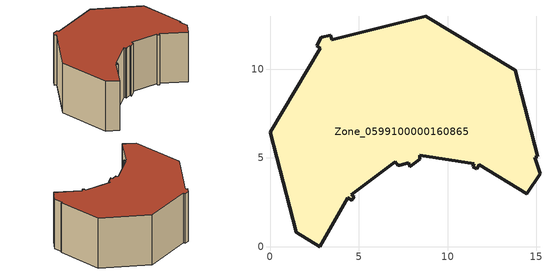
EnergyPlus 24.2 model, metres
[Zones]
Zone_0599100000160865
 floor ground (C_G): 0,6.45 2.83,11.18 2.62,11.3 2.89,11.78 3.41,11.89 3.49,11.66 8.77,12.97 13.8,9.93 15.07,5.07 14.91,5.03 15.2,4.11 14.47,2.97 11.77,4.6 11.63,4.38 11.41,4.51 11.51,4.68 8.44,5.14 8.43,4.91 7.87,4.51 7.8,4.73 7.29,4.58 7.18,4.59 7.06,4.79 4.57,2.92 4.73,2.82 4.6,2.61 4.38,2.74 2.79,0 1.48,0.8 z0
 wall outside (C_F): 2.83,11.18 0,6.45 1.48,0.8 2.79,0 4.38,2.74 4.6,2.61 4.73,2.82 4.57,2.92 7.06,4.79 7.18,4.59 7.29,4.58 7.8,4.73 7.87,4.51 8.43,4.91 8.44,5.14 11.51,4.68 11.41,4.51 11.63,4.38 11.77,4.6 14.47,2.97 15.2,4.11 14.91,5.03 15.07,5.07 13.8,9.93 8.77,12.97 3.49,11.66 3.41,11.89 2.89,11.78 2.62,11.3 2.83,11.18 z0:6.43
 roof outside (C_R): 7.29,4.58 7.8,4.73 7.87,4.51 8.43,4.91 8.44,5.14 11.51,4.68 11.41,4.51 11.63,4.38 11.77,4.6 14.47,2.97 15.2,4.11 14.91,5.03 15.07,5.07 13.8,9.93 8.77,12.97 3.49,11.66 3.41,11.89 2.89,11.78 2.62,11.3 2.83,11.18 0,6.45 1.48,0.8 2.79,0 4.38,2.74 4.6,2.61 4.73,2.82 4.57,2.92 7.06,4.79 7.18,4.59 z6.43
[BUILDING]
Pand.0599100000160865: North Axis=0; Terrain=City; Loads Convergence Tolerance Value=0.04; Temperature Convergence Tolerance Value=0.4; Solar Distribution=FullExterior; Maximum Number of Warmup Days=25; Minimum Number of Warmup Days=1
[Site:Location]
Rotterdam.The.Hague.AP_ZH_NLD Design_Conditions: Latitude=51.96; Longitude=4.45; Time Zone=1; Elevation=-4.5
[SITE:GROUNDTEMPERATURE:BUILDINGSURFACE]
18, 18, 18, 18, 18, 18, 18, 18, 18, 18, 18, 18
[MATERIAL] Thermal Absorptance=0.9; Solar Absorptance=0.7; Visible Absorptance=0.7
Name | Roughness | Thickness | Conductivity | Density | Specific Heat
G.D.1975-1991 | MediumSmooth | 0.15 | 0.288461 | 540 | 1210
F.D.1975-1991 | Rough | 0.3 | 0.230769 | 1920 | 840
R.D.1975-1991 | MediumRough | 0.2 | 0.153846 | 1500 | 1000
[CONSTRUCTION]
C_G: G.D.1975-1991
C_F: F.D.1975-1991
C_R: R.D.1975-1991
[ZONE]
Zone_0599100000160865: Type=1; Multiplier=1; Ceiling Height=Autocalculate; Volume=Autocalculate; Floor Area=autocalculate; Part of Total Floor Area=Yes
[ZONEINFILTRATION:DESIGNFLOWRATE]
Infil_Zone_0599100000160865: Zone or ZoneList or Space or SpaceList=Zone_0599100000160865; Schedule=AlwaysOn; Design Flow Rate Calculation Method=Flow/Area; Flow Rate per Floor Area=0.0042; Constant Term Coefficient=1; Temperature Term Coefficient=0; Velocity Term Coefficient=0; Velocity Squared Term Coefficient=0
[HVACTEMPLATE:ZONE:IDEALLOADSAIRSYSTEM]
Zone_0599100000160865: Maximum Heating Supply Air Temperature=50; Minimum Cooling Supply Air Temperature=13; Maximum Heating Supply Air Humidity Ratio=0.0156; Minimum Cooling Supply Air Humidity Ratio=0.0077; Heating Limit=NoLimit; Cooling Limit=NoLimit; Dehumidification Control Type=ConstantSensibleHeatRatio; Cooling Sensible Heat Ratio=0.7; Dehumidification Setpoint=60; Humidification Control Type=None; Humidification Setpoint=30; Outdoor Air Method=None; Outdoor Air Flow Rate per Person=0.00944; Outdoor Air Flow Rate per Zone Floor Area=0; Outdoor Air Flow Rate per Zone=0; Demand Controlled Ventilation Type=None; Outdoor Air Economizer Type=NoEconomizer; Heat Recovery Type=None; Sensible Heat Recovery Effectiveness=0.7; Latent Heat Recovery Effectiveness=0.65
[ZONECONTROL:THERMOSTAT]
ThermostatControl_Zone_0599100000160865: Zone or ZoneList=Zone_0599100000160865; Control Type Schedule=DualSetpointControlType; Control 1=Thermostat_Zone_0599100000160865; Temperature Difference Between Cutout And Setpoint=0
[THERMOSTATSETPOINT:DUALSETPOINT]
Thermostat_Zone_0599100000160865: Heating Setpoint Temperature Schedule=HeatingSetpoint_Zone_0599100000160865; Cooling Setpoint Temperature Schedule=CoolingSetpoint_Zone_0599100000160865
[SCHEDULE:COMPACT]
HeatingSetpoint_Zone_0599100000160865: Through: 12/31, For: AllDays, Until: 24:00, 21
CoolingSetpoint_Zone_0599100000160865: Through: 12/31, For: AllDays, Until: 24:00, 24
DualSetpointControlType: Through: 12/31, For: AllDays, Until: 24:00, 4
AlwaysOn: Through: 12/31, For: AllDays, Until: 24:00, 1
